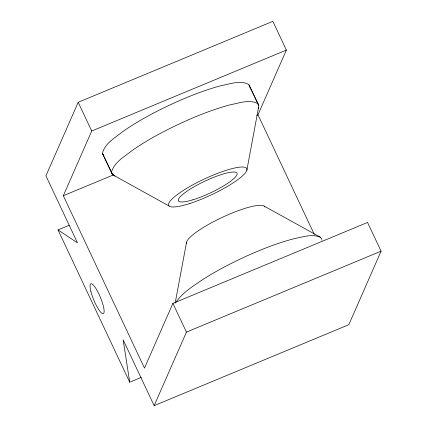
<?xml version="1.0" encoding="UTF-8"?>
<svg xmlns="http://www.w3.org/2000/svg" width="427" height="427" viewBox="0 0 427 427"><rect width="100%" height="100%" fill="white"/><g stroke="black" fill="none" stroke-linecap="round" stroke-linejoin="round"><path stroke-width="0.64" d="M169.087 206.022L112.739 174.792L102.603 153.816L102.507 152.935C105.165 143.093 115.386 137.569 122.869 131.521C137.537 121.295 153.346 112.781 169.508 105.159C186.14 97.361 203.273 90.481 221.026 85.678C229.849 84.06 240.017 80.046 248.562 84.284L258.698 105.261L258.794 106.142L246.854 170.218M175.134 303.213L186.53 242.365M258.154 108.762L258.559 107.663M256.739 115.311L257.972 114.799L286.384 50.076L272.853 21.35L78.2 102.283L45.919 175.828L77.484 242.862L58.013 229.929L69.099 225.317M141.417 377.319L129.712 382.181L123.152 339.833L154.147 405.65L348.8 324.717L381.081 251.172L367.556 222.446L172.903 303.378L144.491 368.095L63.319 195.731L91.73 131.009L286.384 50.076M154.147 405.65L186.434 332.105L381.081 251.172M175.903 302.343C182.265 292.986 192.129 286.747 201.341 280.48C216.275 270.782 232.16 262.61 248.37 255.261C263.374 248.647 278.703 242.605 294.614 238.56C302.892 236.948 312.196 233.702 320.33 237.198L321.707 238.896M63.319 195.731L113.833 174.728M112.739 174.792L115.098 176.004M264.164 206.108L320.33 237.198M103.499 155.279L102.603 153.816M249.154 84.936L249.774 86.991M249.341 85.56L258.698 105.261M112.146 174.141L111.527 172.086C114.185 162.249 124.406 156.72 131.884 150.672C146.557 140.446 162.367 131.932 178.529 124.31C195.16 116.512 212.294 109.632 230.046 104.834C238.869 103.211 249.032 99.197 257.582 103.435L258.362 104.711M257.972 114.799L314.304 234.412M102.939 154.366L111.959 173.517M78.2 102.283L91.73 131.009M172.903 303.378L186.434 332.105M58.013 229.929L129.712 382.181M321.744 239.584L321.931 240.209M186.594 243.582A43.218 8.668 -25.2 0 1 222.686 217.162A43.218 8.668 -25.2 0 1 264.9 207.015M189.828 203.492A43.218 8.668 -25.2 0 0 246.929 168.937A43.218 8.668 -25.2 0 0 186.369 188.547A43.218 8.668 -25.2 0 0 189.828 203.492M192.956 199.793A32.415 6.501 -25.2 0 0 237.161 173.805A32.415 6.501 -25.2 0 0 193.009 187.384A32.415 6.501 -25.2 0 0 192.956 199.793M90.94 291.662A16.205 3.56 67.4 0 0 103.126 313.717A16.205 3.56 67.4 0 0 97.212 290.723A16.205 3.56 67.4 0 0 90.94 291.662"/></g></svg>
